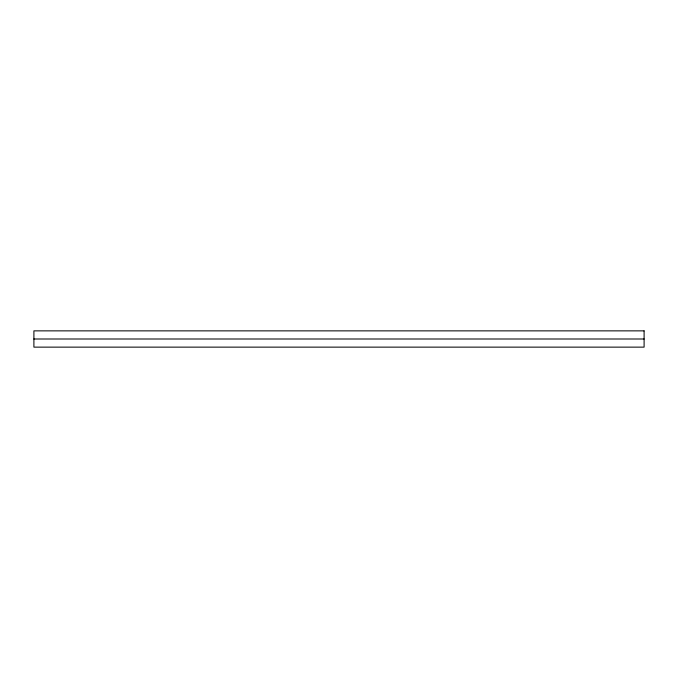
<?xml version="1.0" encoding="UTF-8"?>
<svg xmlns="http://www.w3.org/2000/svg" width="678" height="678" viewBox="0 0 678 678"><rect width="100%" height="100%" fill="white"/><g stroke="black" fill="none" stroke-linecap="round" stroke-linejoin="round"><path stroke-width="1.02" d="M33.9 339L644.1 339M644.1 330.864L33.9 330.864L33.9 347.136L644.1 347.136L644.1 330.864"/></g></svg>
